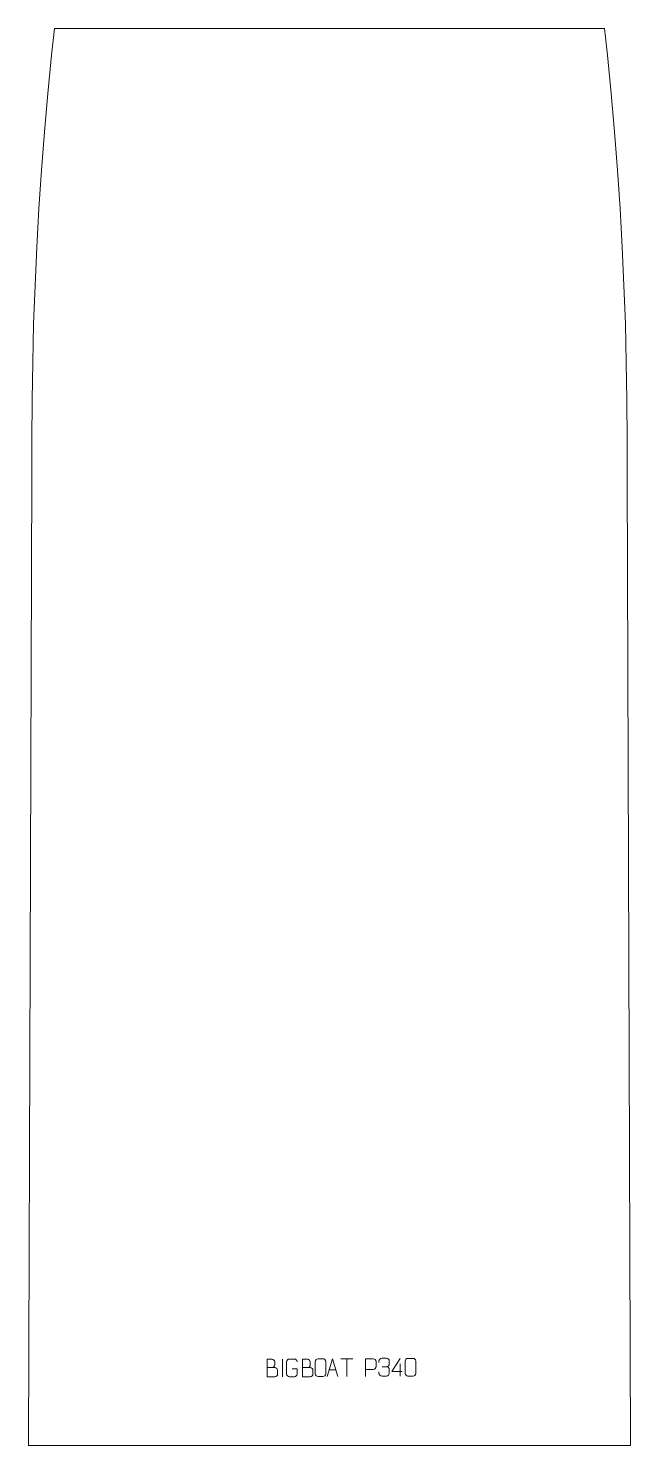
# Model space of a CAD drawing. Header units: millimetres. Extents: x -494 to 356, y -1211 to 789.
import ezdxf

# ---------------------------------------------------------------- set-up
doc = ezdxf.new("R2010")
doc.units = ezdxf.units.MM
doc.header["$MEASUREMENT"] = 0
doc.layers.add('layer 1', color=7, linetype='Continuous')

msp = doc.modelspace()

# ---------------------------------------------------------------- linework, layer by layer
at = {"layer": 'layer 1', "color": 242, "lineweight": 9}
msp.add_open_spline([(356.2077, -1210.9491), (356.2077, -1210.9491), (-493.7909, -1210.9491), (-493.7909, -1210.9491), (-493.7909, -1210.9491), (-493.7909, -1210.9491), (-488.791, 159.0494), (-488.791, 159.0494), (-488.791, 159.0494), (-488.791, 159.0494), (-488.791, 209.0504), (-488.791, 209.0504), (-488.791, 209.0504), (-488.791, 209.0504), (-488.5127, 263.352), (-488.5127, 263.352), (-488.5127, 263.352), (-488.5127, 263.352), (-488.4845, 265.1717), (-488.4845, 265.1717), (-488.4845, 265.1717), (-488.4845, 265.1717), (-487.6778, 317.6496), (-487.6778, 317.6496), (-487.6778, 317.6496), (-487.6778, 317.6496), (-486.2875, 371.9342), (-486.2875, 371.9342), (-486.2875, 371.9342), (-486.2875, 371.9342), (-484.3421, 426.2025), (-484.3421, 426.2025), (-484.3421, 426.2025), (-484.3421, 426.2025), (-481.8386, 480.4482), (-481.8386, 480.4482), (-481.8386, 480.4482), (-481.8386, 480.4482), (-478.7817, 534.6642), (-478.7817, 534.6642), (-478.7817, 534.6642), (-478.7817, 534.6642), (-475.1689, 588.8472), (-475.1689, 588.8472), (-475.1689, 588.8472), (-475.1689, 588.8472), (-471.0015, 642.9891), (-471.0015, 642.9891), (-471.0015, 642.9891), (-471.0015, 642.9891), (-466.2784, 697.0865), (-466.2784, 697.0865), (-466.2784, 697.0865), (-466.2784, 697.0865), (-461.0029, 751.1336), (-461.0029, 751.1336), (-461.0029, 751.1336), (-461.0029, 751.1336), (-456.9081, 789.0499), (-456.9081, 789.0499), (-456.9081, 789.0499), (-456.9081, 789.0499), (319.3265, 789.0499), (319.3265, 789.0499), (319.3265, 789.0499), (319.3265, 789.0499), (320.6898, 776.4169), (320.6898, 776.4169), (320.6898, 776.4169), (320.6898, 776.4169), (323.4201, 751.1336), (323.4201, 751.1336), (323.4201, 751.1336), (323.4201, 751.1336), (328.6967, 697.0865), (328.6967, 697.0865), (328.6967, 697.0865), (328.6967, 697.0865), (333.4183, 642.9891), (333.4183, 642.9891), (333.4183, 642.9891), (333.4183, 642.9891), (337.5857, 588.8472), (337.5857, 588.8472), (337.5857, 588.8472), (337.5857, 588.8472), (341.1985, 534.6642), (341.1985, 534.6642), (341.1985, 534.6642), (341.1985, 534.6642), (344.257, 480.4482), (344.257, 480.4482), (344.257, 480.4482), (344.257, 480.4482), (346.7589, 426.2025), (346.7589, 426.2025), (346.7589, 426.2025), (346.7589, 426.2025), (348.7059, 371.9342), (348.7059, 371.9342), (348.7059, 371.9342), (348.7059, 371.9342), (350.0958, 317.6496), (350.0958, 317.6496), (350.0958, 317.6496), (350.0958, 317.6496), (350.9013, 265.1717), (350.9013, 265.1717), (350.9013, 265.1717), (350.9013, 265.1717), (350.9295, 263.352), (350.9295, 263.352), (350.9295, 263.352), (350.9295, 263.352), (351.2094, 209.0504), (351.2094, 209.0504), (351.2094, 209.0504), (351.2094, 209.0504), (351.2094, 159.0494), (351.2094, 159.0494), (351.2094, 159.0494), (351.2094, 159.0494), (356.2077, -1210.9491), (356.2077, -1210.9491)], degree=3, knots=[0, 0, 0, 0, 0.03125, 0.03125, 0.03125, 0.03125, 0.0625, 0.0625, 0.0625, 0.0625, 0.09375, 0.09375, 0.09375, 0.09375, 0.125, 0.125, 0.125, 0.125, 0.15625, 0.15625, 0.15625, 0.15625, 0.1875, 0.1875, 0.1875, 0.1875, 0.21875, 0.21875, 0.21875, 0.21875, 0.25, 0.25, 0.25, 0.25, 0.28125, 0.28125, 0.28125, 0.28125, 0.3125, 0.3125, 0.3125, 0.3125, 0.34375, 0.34375, 0.34375, 0.34375, 0.375, 0.375, 0.375, 0.375, 0.40625, 0.40625, 0.40625, 0.40625, 0.4375, 0.4375, 0.4375, 0.4375, 0.46875, 0.46875, 0.46875, 0.46875, 0.5, 0.5, 0.5, 0.5, 0.53125, 0.53125, 0.53125, 0.53125, 0.5625, 0.5625, 0.5625, 0.5625, 0.59375, 0.59375, 0.59375, 0.59375, 0.625, 0.625, 0.625, 0.625, 0.65625, 0.65625, 0.65625, 0.65625, 0.6875, 0.6875, 0.6875, 0.6875, 0.71875, 0.71875, 0.71875, 0.71875, 0.75, 0.75, 0.75, 0.75, 0.78125, 0.78125, 0.78125, 0.78125, 0.8125, 0.8125, 0.8125, 0.8125, 0.84375, 0.84375, 0.84375, 0.84375, 0.875, 0.875, 0.875, 0.875, 0.90625, 0.90625, 0.90625, 0.90625, 0.9375, 0.9375, 0.9375, 0.9375, 1, 1, 1, 1], dxfattribs=at)
at = {"layer": 'layer 1', "color": 250, "lineweight": 9}
for points, knots in [([(-156.8941, -1100.8868), (-153.2555, -1100.8864), (-149.6684, -1100.8864), (-146.029, -1100.8868), (-146.029, -1100.8868), (-144.0536, -1100.9041), (-142.13, -1102.6402), (-142.13, -1104.6898), (-142.13, -1104.6898), (-142.1304, -1105.8184), (-142.1304, -1108.8678), (-142.13, -1109.9967), (-142.13, -1109.9967), (-142.1124, -1111.8546), (-143.6545, -1113.8685), (-145.976, -1113.8516), (-145.976, -1113.8516), (-149.6158, -1113.8512), (-153.2552, -1113.8512), (-156.8941, -1113.8516), (-156.8941, -1113.8516), (-156.8941, -1105.5333), (-156.8941, -1097.2155), (-156.8941, -1088.898), (-156.8941, -1088.898), (-154.5204, -1088.898), (-152.1463, -1088.898), (-149.7721, -1088.898), (-149.7721, -1088.898), (-148.0913, -1088.8804), (-145.9945, -1090.7909), (-145.9768, -1092.7533), (-145.9768, -1092.7533), (-145.9772, -1094.8194), (-145.9772, -1094.9654), (-145.9768, -1097.0319), (-145.9768, -1097.0319), (-145.9595, -1099.098), (-147.814, -1100.9041), (-149.824, -1100.8868)], [0, 0, 0, 0, 0.090909091, 0.090909091, 0.090909091, 0.090909091, 0.181818182, 0.181818182, 0.181818182, 0.181818182, 0.272727273, 0.272727273, 0.272727273, 0.272727273, 0.363636364, 0.363636364, 0.363636364, 0.363636364, 0.454545455, 0.454545455, 0.454545455, 0.454545455, 0.545454545, 0.545454545, 0.545454545, 0.545454545, 0.636363636, 0.636363636, 0.636363636, 0.636363636, 0.727272727, 0.727272727, 0.727272727, 0.727272727, 0.818181818, 0.818181818, 0.818181818, 0.818181818, 1, 1, 1, 1]), ([(-121.6225, -1102.6739), (-121.6225, -1102.6739), (-114.4544, -1102.6739), (-114.4544, -1102.6739), (-114.4544, -1102.6739), (-114.4544, -1102.6739), (-114.4544, -1109.842), (-114.4544, -1109.842), (-114.4544, -1109.842), (-114.5941, -1112.1654), (-116.2713, -1113.645), (-118.4191, -1113.6558), (-118.4191, -1113.6558), (-120.7509, -1113.6554), (-123.0829, -1113.6554), (-125.4144, -1113.6558), (-125.4144, -1113.6558), (-127.3393, -1113.7612), (-129.3115, -1111.8767), (-129.3003, -1109.8594), (-129.3003, -1109.8594), (-129.2999, -1104.0893), (-129.2999, -1098.3196), (-129.3003, -1092.5503), (-129.3003, -1092.5503), (-129.2961, -1090.4122), (-127.5493, -1088.693), (-125.397, -1088.7064), (-125.397, -1088.7064), (-123.0713, -1088.7064), (-120.7452, -1088.7064), (-118.4191, -1088.7064), (-118.4191, -1088.7064), (-116.4724, -1088.671), (-114.481, -1090.1625), (-114.4544, -1092.6002)], [0, 0, 0, 0, 0.1, 0.1, 0.1, 0.1, 0.2, 0.2, 0.2, 0.2, 0.3, 0.3, 0.3, 0.3, 0.4, 0.4, 0.4, 0.4, 0.5, 0.5, 0.5, 0.5, 0.6, 0.6, 0.6, 0.6, 0.7, 0.7, 0.7, 0.7, 0.8, 0.8, 0.8, 0.8, 1, 1, 1, 1]), ([(-106.8941, -1100.8868), (-103.2555, -1100.8864), (-99.6684, -1100.8864), (-96.029, -1100.8868), (-96.029, -1100.8868), (-94.0536, -1100.9041), (-92.13, -1102.6402), (-92.13, -1104.6898), (-92.13, -1104.6898), (-92.1304, -1105.8184), (-92.1304, -1108.8678), (-92.13, -1109.9967), (-92.13, -1109.9967), (-92.1124, -1111.8546), (-93.6545, -1113.8685), (-95.976, -1113.8516), (-95.976, -1113.8516), (-99.6158, -1113.8512), (-103.2552, -1113.8512), (-106.8941, -1113.8516), (-106.8941, -1113.8516), (-106.8941, -1105.5333), (-106.8941, -1097.2155), (-106.8941, -1088.898), (-106.8941, -1088.898), (-104.5204, -1088.898), (-102.1463, -1088.898), (-99.7721, -1088.898), (-99.7721, -1088.898), (-98.0913, -1088.8804), (-95.9945, -1090.7909), (-95.9768, -1092.7533), (-95.9768, -1092.7533), (-95.9772, -1094.8194), (-95.9772, -1094.9654), (-95.9768, -1097.0319), (-95.9768, -1097.0319), (-95.9595, -1099.098), (-97.814, -1100.9041), (-99.824, -1100.8868)], [0, 0, 0, 0, 0.090909091, 0.090909091, 0.090909091, 0.090909091, 0.181818182, 0.181818182, 0.181818182, 0.181818182, 0.272727273, 0.272727273, 0.272727273, 0.272727273, 0.363636364, 0.363636364, 0.363636364, 0.363636364, 0.454545455, 0.454545455, 0.454545455, 0.454545455, 0.545454545, 0.545454545, 0.545454545, 0.545454545, 0.636363636, 0.636363636, 0.636363636, 0.636363636, 0.727272727, 0.727272727, 0.727272727, 0.727272727, 0.818181818, 0.818181818, 0.818181818, 0.818181818, 1, 1, 1, 1]), ([(-84.9812, -1088.41), (-82.6555, -1088.41), (-80.3294, -1088.41), (-78.0033, -1088.41), (-78.0033, -1088.41), (-76.0567, -1088.3744), (-74.0653, -1089.866), (-74.0386, -1092.3036), (-74.0386, -1092.3036), (-74.039, -1098.0505), (-74.039, -1103.7978), (-74.0386, -1109.5455), (-74.0386, -1109.5455), (-74.1784, -1111.8689), (-75.8556, -1113.3485), (-78.0033, -1113.3593), (-78.0033, -1113.3593), (-80.3352, -1113.3589), (-82.6671, -1113.3589), (-84.9986, -1113.3593), (-84.9986, -1113.3593), (-86.9236, -1113.4647), (-88.8957, -1111.5802), (-88.8845, -1109.5629), (-88.8845, -1109.5629), (-88.8842, -1103.7928), (-88.8842, -1098.0231), (-88.8845, -1092.2538), (-88.8845, -1092.2538), (-88.8803, -1090.1157), (-87.1336, -1088.3965), (-84.9812, -1088.41)], [0, 0, 0, 0, 0.111111111, 0.111111111, 0.111111111, 0.111111111, 0.222222222, 0.222222222, 0.222222222, 0.222222222, 0.333333333, 0.333333333, 0.333333333, 0.333333333, 0.444444444, 0.444444444, 0.444444444, 0.444444444, 0.555555556, 0.555555556, 0.555555556, 0.555555556, 0.666666667, 0.666666667, 0.666666667, 0.666666667, 0.777777778, 0.777777778, 0.777777778, 0.777777778, 1, 1, 1, 1]), ([(-72.0132, -1113.1994), (-72.0132, -1113.1994), (-64.6422, -1088.2459), (-64.6422, -1088.2459), (-64.6422, -1088.2459), (-64.6422, -1088.2459), (-57.0723, -1113.1994), (-57.0723, -1113.1994)], [0, 0, 0, 0, 0.333333333, 0.333333333, 0.333333333, 0.333333333, 1, 1, 1, 1]), ([(-17.7937, -1113.3633), (-17.7937, -1113.3633), (-17.7937, -1088.4097), (-17.7937, -1088.4097), (-17.7937, -1088.4097), (-14.1987, -1088.4097), (-10.6034, -1088.4097), (-7.008, -1088.4097), (-7.008, -1088.4097), (-4.6828, -1088.4476), (-3.1254, -1089.9377), (-3.1296, -1092.3038), (-3.1296, -1092.3038), (-3.13, -1094.3395), (-3.13, -1097.3988), (-3.1296, -1099.4348), (-3.1296, -1099.4348), (-3.1361, -1101.3102), (-4.9483, -1103.2521), (-6.9579, -1103.2712), (-6.9579, -1103.2712), (-6.9579, -1103.2712), (-17.7937, -1103.2712), (-17.7937, -1103.2712)], [0, 0, 0, 0, 0.142857143, 0.142857143, 0.142857143, 0.142857143, 0.285714286, 0.285714286, 0.285714286, 0.285714286, 0.428571429, 0.428571429, 0.428571429, 0.428571429, 0.571428571, 0.571428571, 0.571428571, 0.571428571, 0.714285714, 0.714285714, 0.714285714, 0.714285714, 1, 1, 1, 1]), ([(0.758, -1093.3904), (0.758, -1093.3904), (0.758, -1091.5332), (0.758, -1091.5332), (0.758, -1091.5332), (0.7437, -1089.7913), (3.4082, -1087.6732), (5.4673, -1087.6959), (5.4673, -1087.6959), (7.5314, -1087.6959), (9.5954, -1087.6959), (11.6591, -1087.6959), (11.6591, -1087.6959), (13.8536, -1087.6871), (15.4519, -1089.5339), (15.4963, -1091.446), (15.4963, -1091.446), (15.4959, -1092.8811), (15.4959, -1094.3162), (15.4963, -1095.7517), (15.4963, -1095.7517), (15.4477, -1097.4052), (13.8451, -1099.6352), (11.6468, -1099.6252), (11.6468, -1099.6252), (13.8505, -1099.6364), (15.4585, -1101.4396), (15.5125, -1103.4991), (15.5125, -1103.4991), (15.5121, -1105.2838), (15.5121, -1107.0685), (15.5125, -1108.8536), (15.5125, -1108.8536), (15.5226, -1110.915), (13.4677, -1112.6781), (11.6468, -1112.67), (11.6468, -1112.67), (9.5815, -1112.6697), (7.5163, -1112.6697), (5.4507, -1112.67), (5.4507, -1112.67), (3.2821, -1112.6585), (0.7511, -1110.2583), (0.7325, -1108.7965), (0.7325, -1108.7965), (0.7325, -1108.7965), (0.7325, -1106.8879), (0.7325, -1106.8879)], [0, 0, 0, 0, 0.076923077, 0.076923077, 0.076923077, 0.076923077, 0.153846154, 0.153846154, 0.153846154, 0.153846154, 0.230769231, 0.230769231, 0.230769231, 0.230769231, 0.307692308, 0.307692308, 0.307692308, 0.307692308, 0.384615385, 0.384615385, 0.384615385, 0.384615385, 0.461538462, 0.461538462, 0.461538462, 0.461538462, 0.538461538, 0.538461538, 0.538461538, 0.538461538, 0.615384615, 0.615384615, 0.615384615, 0.615384615, 0.692307692, 0.692307692, 0.692307692, 0.692307692, 0.769230769, 0.769230769, 0.769230769, 0.769230769, 0.846153846, 0.846153846, 0.846153846, 0.846153846, 1, 1, 1, 1]), ([(33.923, -1106.1763), (33.923, -1106.1763), (19.1013, -1106.1763), (19.1013, -1106.1763), (19.1013, -1106.1763), (19.1013, -1106.1763), (30.9789, -1088.1058), (30.9789, -1088.1058)], [0, 0, 0, 0, 0.333333333, 0.333333333, 0.333333333, 0.333333333, 1, 1, 1, 1]), ([(41.9499, -1087.8099), (44.316, -1087.8099), (46.6825, -1087.8099), (49.049, -1087.8099), (49.049, -1087.8099), (51.0295, -1087.7743), (53.0555, -1089.2686), (53.0826, -1091.7107), (53.0826, -1091.7107), (53.0822, -1097.4681), (53.0822, -1103.2259), (53.0826, -1108.9841), (53.0826, -1108.9841), (52.9405, -1111.3117), (51.2341, -1112.794), (49.049, -1112.8048), (49.049, -1112.8048), (46.6766, -1112.8044), (44.3042, -1112.8044), (41.9322, -1112.8048), (41.9322, -1112.8048), (39.9737, -1112.9104), (37.9673, -1111.0225), (37.9787, -1109.0015), (37.9787, -1109.0015), (37.9791, -1103.2209), (37.9791, -1097.4406), (37.9787, -1091.6608), (37.9787, -1091.6608), (37.983, -1089.5188), (39.7601, -1087.7963), (41.9499, -1087.8099)], [0, 0, 0, 0, 0.111111111, 0.111111111, 0.111111111, 0.111111111, 0.222222222, 0.222222222, 0.222222222, 0.222222222, 0.333333333, 0.333333333, 0.333333333, 0.333333333, 0.444444444, 0.444444444, 0.444444444, 0.444444444, 0.555555556, 0.555555556, 0.555555556, 0.555555556, 0.666666667, 0.666666667, 0.666666667, 0.666666667, 0.777777778, 0.777777778, 0.777777778, 0.777777778, 1, 1, 1, 1])]:
    msp.add_open_spline(points, degree=3, knots=knots, dxfattribs=at)
for points in [[(-135.1802, -1088.9968), (-135.1802, -1088.9968), (-135.1802, -1113.9709), (-135.1802, -1113.9709)], [(-52.9552, -1088.4332), (-52.9552, -1088.4332), (-35.968, -1088.4332), (-35.968, -1088.4332)], [(-44.4614, -1113.3632), (-44.4614, -1113.3632), (-44.4614, -1088.4097), (-44.4614, -1088.4097)], [(5.4677, -1099.6356), (5.4677, -1099.6356), (11.6641, -1099.6356), (11.6641, -1099.6356)], [(30.9789, -1095.4152), (30.9789, -1095.4152), (30.9789, -1113.0799), (30.9789, -1113.0799)], [(-69.2906, -1103.95), (-69.2906, -1103.95), (-59.7949, -1103.95), (-59.7949, -1103.95)]]:
    msp.add_open_spline(points, degree=3, dxfattribs=at)

doc.saveas('drawing.dxf')
